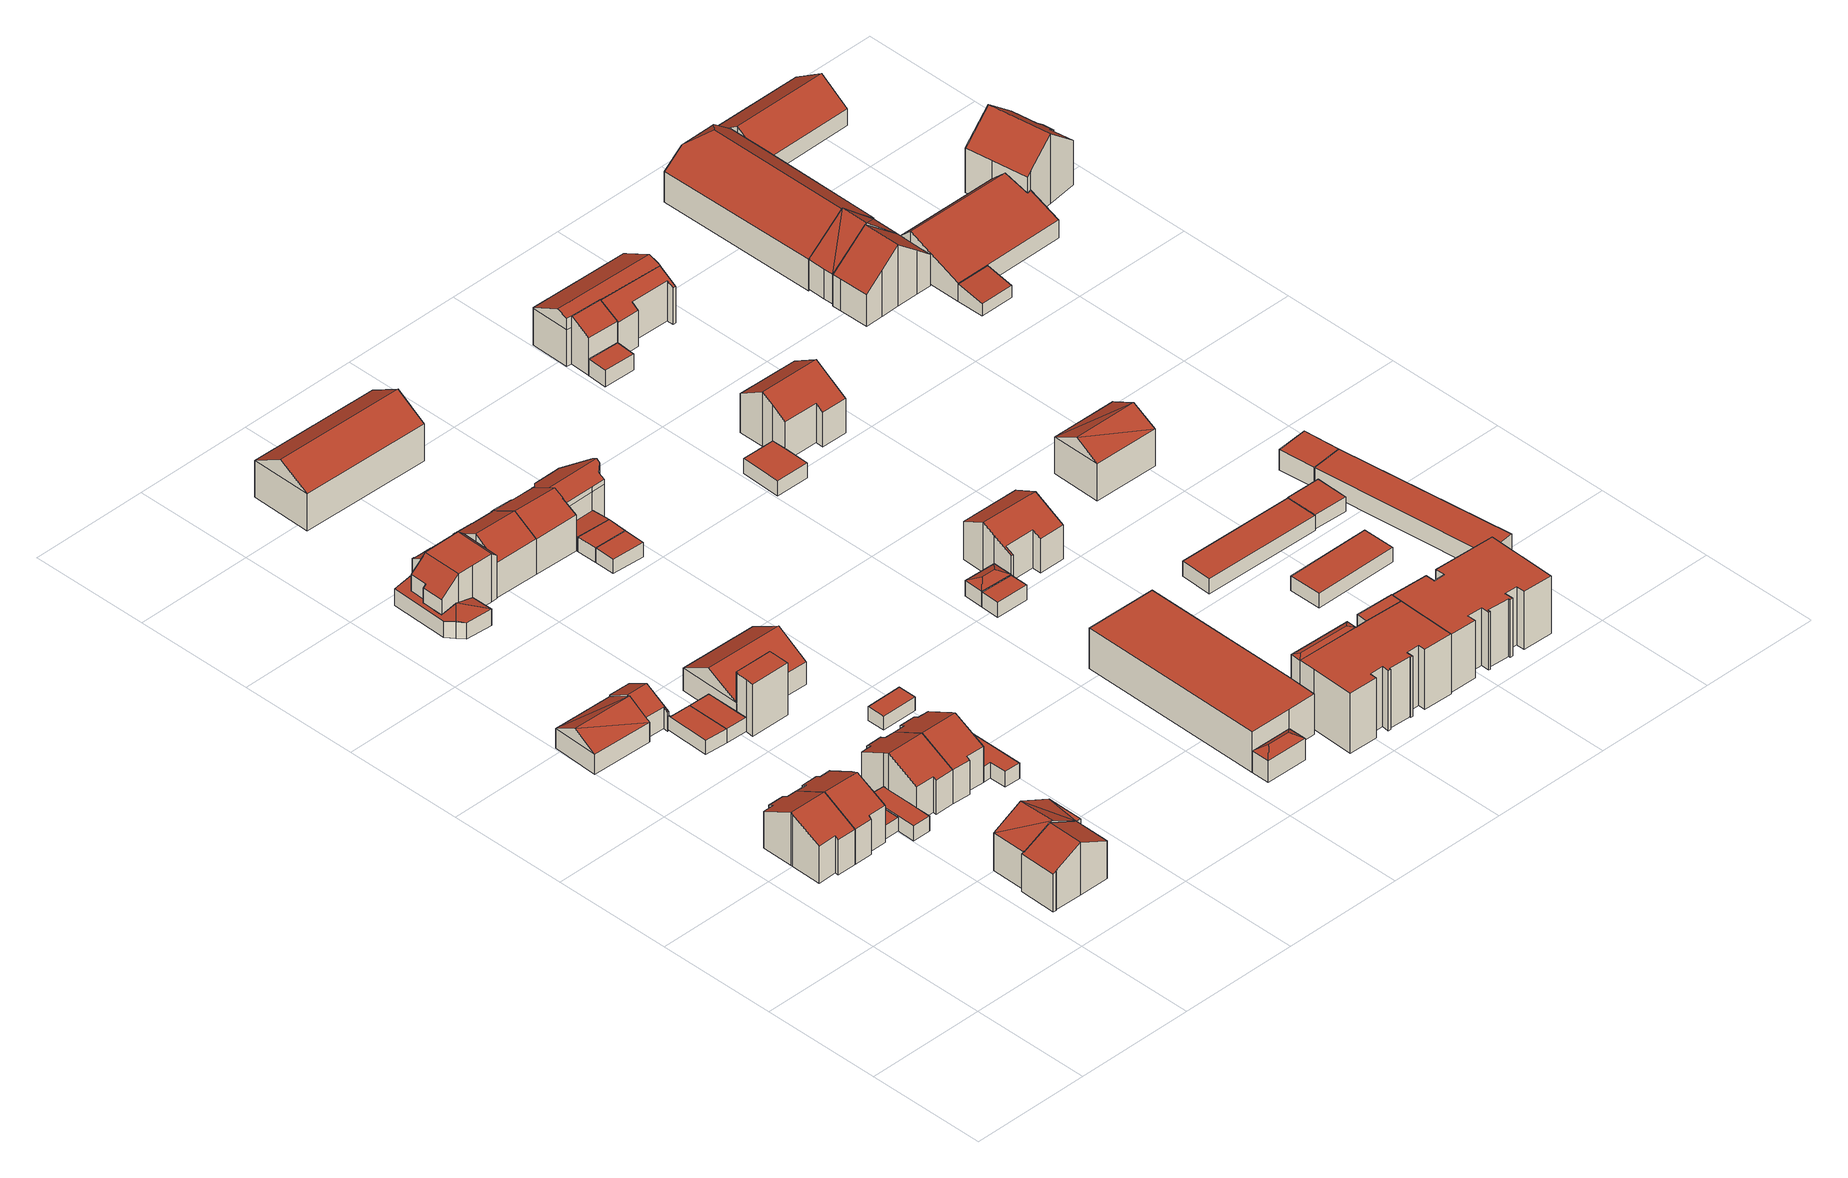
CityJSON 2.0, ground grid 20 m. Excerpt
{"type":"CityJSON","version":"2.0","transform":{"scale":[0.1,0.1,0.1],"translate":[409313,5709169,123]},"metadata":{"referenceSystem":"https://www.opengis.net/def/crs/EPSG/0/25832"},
"CityObjects":{
"building1":{"type":"Building","attributes":{"Gemeindeschluessel":"05978036","Geometrietyp2DReferenz":"3000","function":"31001_1000","roofType":"3100","measuredHeight":9.17},"geometry":[{"type":"MultiSurface","lod":"2","boundaries":[[[0,1,2,3]],[[1,4,5,2]],[[4,6,7,5]],[[6,8,9,7]],[[8,10,11,9]],[[10,12,13,11]],[[12,14,15,13]],[[14,16,17,15]],[[16,18,19,17]],[[18,20,21,19]],[[20,22,23,21]],[[22,24,25,23]],[[24,0,3,25]],[[20,18,16,14,12,10,8,6]],[[6,4,1,0,24,22,20]],[[3,2,5,7,9,11,13,15,17,19,21,23,25]]],"semantics":{"surfaces":[{"type":"WallSurface"},{"type":"RoofSurface"},{"type":"GroundSurface"}],"values":[0,0,0,0,0,0,0,0,0,0,0,0,0,1,1,2]}}]},
"building2":{"type":"Building","attributes":{"Gemeindeschluessel":"05978036","Geometrietyp2DReferenz":"3000","function":"31001_1000","roofType":"3100","measuredHeight":9.17},"geometry":[{"type":"MultiSurface","lod":"2","boundaries":[[[26,27,28,29]],[[27,22,23,28]],[[22,20,21,23]],[[20,18,19,21]],[[18,30,31,19]],[[30,32,33,31]],[[32,34,35,33]],[[34,36,37,35]],[[36,38,39,37]],[[38,40,41,39]],[[40,42,43,41]],[[42,44,45,43]],[[44,46,47,45]],[[46,26,29,47]],[[42,40,38,36,34,32,30,18,20]],[[20,22,27,26,46,44,42]],[[29,28,23,21,19,31,33,35,37,39,41,43,45,47]]],"semantics":{"surfaces":[{"type":"WallSurface"},{"type":"RoofSurface"},{"type":"GroundSurface"}],"values":[0,0,0,0,0,0,0,0,0,0,0,0,0,0,1,1,2]}}]},
"building3":{"type":"Building","attributes":{"Gemeindeschluessel":"05978036","Geometrietyp2DReferenz":"3000","function":"31001_1000","roofType":"3100","measuredHeight":9.05},"geometry":[{"type":"MultiSurface","lod":"2","boundaries":[[[48,49,50,51]],[[49,52,53,50]],[[52,54,55,53]],[[54,56,57,55]],[[56,58,59,57]],[[58,60,61,59]],[[60,62,63,61]],[[62,64,65,63]],[[64,66,67,65]],[[66,68,69,67]],[[68,70,71,69]],[[70,48,51,71]],[[66,64,62,60,58,56,54,52]],[[52,49,48,70,68,66]],[[51,50,53,55,57,59,61,63,65,67,69,71]]],"semantics":{"surfaces":[{"type":"WallSurface"},{"type":"RoofSurface"},{"type":"GroundSurface"}],"values":[0,0,0,0,0,0,0,0,0,0,0,0,1,1,2]}}]},
"building4":{"type":"Building","attributes":{"Gemeindeschluessel":"05978036","Geometrietyp2DReferenz":"3000","function":"31001_2460","roofType":"1000","measuredHeight":2.38},"geometry":[{"type":"MultiSurface","lod":"2","boundaries":[[[72,73,74,75]],[[73,76,77,74]],[[76,78,79,77]],[[78,72,75,79]],[[78,76,73,72]],[[75,74,77,79]]],"semantics":{"surfaces":[{"type":"WallSurface"},{"type":"RoofSurface"},{"type":"GroundSurface"}],"values":[0,0,0,0,1,2]}}]},
"building5":{"type":"Building","attributes":{"Gemeindeschluessel":"05978036","Geometrietyp2DReferenz":"3000","function":"31001_1000"},"children":["building5-1","building5-2"]},
"building5-1":{"type":"BuildingPart","attributes":{"roofType":"3100","measuredHeight":5.74},"parents":["building5"],"geometry":[{"type":"MultiSurface","lod":"2","boundaries":[[[80,81,82,83]],[[81,84,85,82]],[[86,87,88,89]],[[87,80,83,88]],[[90,87,91,92]],[[87,90,80]],[[81,92,93,94,84]],[[92,81,90]],[[86,95,91,87]],[[80,90,81]],[[83,82,85,96,89,88]],[[89,96,97,86]],[[96,85,84,97]],[[92,91,95,93]],[[93,95,86,97,94]],[[94,97,84]]],"semantics":{"surfaces":[{"type":"WallSurface"},{"type":"RoofSurface"},{"type":"GroundSurface"},{"type":"ClosureSurface"}],"values":[0,0,0,0,1,1,1,1,0,0,2,3,3,0,3,3]}}]},
"building5-2":{"type":"BuildingPart","attributes":{"roofType":"3100","measuredHeight":5.76},"parents":["building5"],"geometry":[{"type":"MultiSurface","lod":"2","boundaries":[[[98,95,86,89,99]],[[100,101,102,85,84]],[[101,103,104,102]],[[103,105,106,104]],[[105,107,108,106]],[[107,98,99,108]],[[103,101,100,109]],[[109,93,95,98,107,105,103]],[[99,89,96,85,102,104,106,108]],[[94,93,109]],[[96,89,86,97]],[[97,86,95,93,94]],[[100,84,94,109]],[[96,97,84,85]],[[84,97,94]]],"semantics":{"surfaces":[{"type":"WallSurface"},{"type":"RoofSurface"},{"type":"GroundSurface"},{"type":"ClosureSurface"}],"values":[0,0,0,0,0,0,1,1,2,0,3,3,0,3,3]}}]},
"building6":{"type":"Building","attributes":{"Gemeindeschluessel":"05978036","Geometrietyp2DReferenz":"3000","function":"31001_1000","roofType":"5000","measuredHeight":9.1},"geometry":[{"type":"MultiSurface","lod":"2","boundaries":[[[110,111,112,113]],[[111,70,71,112]],[[70,68,69,71]],[[68,114,65,69]],[[114,115,63,65]],[[115,116,117,63]],[[116,110,113,117]],[[110,68,111]],[[118,68,110]],[[68,118,119]],[[111,68,70]],[[116,119,118]],[[119,116,115,114]],[[116,118,110]],[[68,119,114]],[[113,112,71,69,65,63,117]]],"semantics":{"surfaces":[{"type":"WallSurface"},{"type":"RoofSurface"},{"type":"GroundSurface"}],"values":[0,0,0,0,0,0,0,1,1,1,1,1,1,0,0,2]}}]},
"building7":{"type":"Building","attributes":{"Gemeindeschluessel":"05978036","Geometrietyp2DReferenz":"3000","function":"31001_2460","roofType":"1000","measuredHeight":2.64},"geometry":[{"type":"MultiSurface","lod":"2","boundaries":[[[120,121,79,122]],[[121,123,77,79]],[[123,124,125,77]],[[124,126,127,125]],[[126,128,129,127]],[[128,120,122,129]],[[128,126,124,123,121,120]],[[122,79,77,125,127,129]]],"semantics":{"surfaces":[{"type":"WallSurface"},{"type":"RoofSurface"},{"type":"GroundSurface"}],"values":[0,0,0,0,0,0,1,2]}}]},
"building8":{"type":"Building","attributes":{"Gemeindeschluessel":"05978036","Geometrietyp2DReferenz":"3000","function":"31001_2460","roofType":"1000","measuredHeight":2.47},"geometry":[{"type":"MultiSurface","lod":"2","boundaries":[[[130,131,132,133]],[[131,134,135,132]],[[134,136,137,135]],[[136,138,139,137]],[[138,140,141,139]],[[140,130,133,141]],[[140,138,136,134,131,130]],[[133,132,135,137,139,141]]],"semantics":{"surfaces":[{"type":"WallSurface"},{"type":"RoofSurface"},{"type":"GroundSurface"}],"values":[0,0,0,0,0,0,1,2]}}]},
"building9":{"type":"Building","attributes":{"Gemeindeschluessel":"05978036","Geometrietyp2DReferenz":"3000","function":"31001_1000","roofType":"3100","measuredHeight":9.08},"geometry":[{"type":"MultiSurface","lod":"2","boundaries":[[[142,143,127,144]],[[143,145,146,127]],[[145,147,125,146]],[[147,148,149,125]],[[148,150,151,149]],[[150,152,153,151]],[[152,154,155,153]],[[154,156,157,155]],[[156,158,159,157]],[[158,160,161,159]],[[160,162,163,161]],[[162,164,165,163]],[[164,142,144,165]],[[160,158,156,154,152,150,148,147,145]],[[145,143,142,164,162,160]],[[144,127,146,125,149,151,153,155,157,159,161,163,165]]],"semantics":{"surfaces":[{"type":"WallSurface"},{"type":"RoofSurface"},{"type":"GroundSurface"}],"values":[0,0,0,0,0,0,0,0,0,0,0,0,0,1,1,2]}}]},
"building10":{"type":"Building","attributes":{"Gemeindeschluessel":"05978036","Geometrietyp2DReferenz":"3000","function":"31001_2460","roofType":"1000","measuredHeight":2.45},"geometry":[{"type":"MultiSurface","lod":"2","boundaries":[[[166,140,141,167]],[[140,138,139,141]],[[138,168,169,139]],[[168,170,171,169]],[[170,166,167,171]],[[170,168,138,140,166]],[[167,141,139,169,171]]],"semantics":{"surfaces":[{"type":"WallSurface"},{"type":"RoofSurface"},{"type":"GroundSurface"}],"values":[0,0,0,0,0,1,2]}}]},
"building11":{"type":"Building","attributes":{"Gemeindeschluessel":"05978036","Geometrietyp2DReferenz":"3000","function":"51009_1610","roofType":"5000","measuredHeight":3.44},"geometry":[{"type":"MultiSurface","lod":"2","boundaries":[[[172,173,174,175]],[[173,176,177,174]],[[176,178,179,177]],[[178,180,181,179]],[[180,182,183,181]],[[182,184,185,183]],[[184,186,187,185]],[[186,188,189,187]],[[188,190,191,189]],[[190,192,193,191]],[[192,194,195,193]],[[194,196,197,195]],[[196,172,175,197]],[[198,199,200,190,188]],[[186,198,188]],[[199,201,202,203,204,205,206,196,194,200]],[[196,206,172]],[[172,206,205,173]],[[173,205,204,176]],[[176,204,203,178]],[[178,203,202,180]],[[180,202,201,182]],[[182,201,199,198,184]],[[184,198,186]],[[190,200,192]],[[192,200,194]],[[175,174,177,179,181,183,185,187,189,191,193,195,197]]],"semantics":{"surfaces":[{"type":"WallSurface"},{"type":"RoofSurface"},{"type":"GroundSurface"}],"values":[0,0,0,0,0,0,0,0,0,0,0,0,0,1,1,1,0,0,0,0,0,0,0,0,0,0,2]}}]},
"building12":{"type":"Building","attributes":{"Gemeindeschluessel":"05978036","Geometrietyp2DReferenz":"3000","function":"31001_1000","roofType":"3100","measuredHeight":9.08},"geometry":[{"type":"MultiSurface","lod":"2","boundaries":[[[207,162,163,208]],[[162,160,161,163]],[[160,158,159,161]],[[158,209,210,159]],[[209,211,212,210]],[[211,213,214,212]],[[213,215,216,214]],[[215,217,218,216]],[[217,219,220,218]],[[219,221,222,220]],[[221,223,224,222]],[[223,225,226,224]],[[225,207,208,226]],[[221,219,217,215,213,211,209,158,160]],[[160,162,207,225,223,221]],[[208,163,161,159,210,212,214,216,218,220,222,224,226]]],"semantics":{"surfaces":[{"type":"WallSurface"},{"type":"RoofSurface"},{"type":"GroundSurface"}],"values":[0,0,0,0,0,0,0,0,0,0,0,0,0,1,1,2]}}]},
"building13":{"type":"Building","attributes":{"Gemeindeschluessel":"05978036","Geometrietyp2DReferenz":"3000","function":"31001_1000"},"children":["building13-1","building13-2"]},
"building13-1":{"type":"BuildingPart","attributes":{"roofType":"2100","measuredHeight":7.34},"parents":["building13"],"geometry":[{"type":"MultiSurface","lod":"2","boundaries":[[[227,228,229,230]],[[228,231,232,229]],[[231,233,234,232]],[[233,235,236,234]],[[235,237,238,236]],[[237,239,240,238]],[[239,241,242,240]],[[241,243,244,242]],[[245,227,230,246]],[[245,247,248,243,241,239,237,235,233,231,228,227]],[[230,229,232,234,236,238,240,242,244,249,250,246]],[[246,250,247,245]],[[250,249,248,247]],[[249,244,243,248]]],"semantics":{"surfaces":[{"type":"WallSurface"},{"type":"RoofSurface"},{"type":"GroundSurface"},{"type":"ClosureSurface"}],"values":[0,0,0,0,0,0,0,0,0,1,2,3,3,3]}}]},
"building13-2":{"type":"BuildingPart","attributes":{"roofType":"9999","measuredHeight":8.31},"parents":["building13"],"geometry":[{"type":"MultiSurface","lod":"2","boundaries":[[[251,252,253,254]],[[252,255,256,253]],[[255,257,258,256]],[[257,259,245,246,258]],[[260,261,262,244,243]],[[261,263,264,262]],[[263,265,266,264]],[[265,267,268,266]],[[267,251,254,268]],[[269,259,257,255,252,251,267]],[[263,261,260,270]],[[267,265,263,270,269]],[[254,253,256,258,246,250,249,244,262,264,266,268]],[[247,245,259,269]],[[250,246,245,247]],[[248,247,269,270]],[[249,250,247,248]],[[260,243,248,270]],[[249,248,243,244]]],"semantics":{"surfaces":[{"type":"WallSurface"},{"type":"RoofSurface"},{"type":"GroundSurface"},{"type":"ClosureSurface"}],"values":[0,0,0,0,0,0,0,0,0,1,1,1,2,0,3,0,3,0,3]}}]},
"building14":{"type":"Building","attributes":{"Gemeindeschluessel":"05978036","Geometrietyp2DReferenz":"3000","function":"31001_2460","roofType":"1000","measuredHeight":2.64},"geometry":[{"type":"MultiSurface","lod":"2","boundaries":[[[271,272,220,224]],[[272,273,274,220]],[[273,275,276,274]],[[275,277,278,276]],[[277,279,280,278]],[[279,271,224,280]],[[279,277,275,273,272,271]],[[224,220,274,276,278,280]]],"semantics":{"surfaces":[{"type":"WallSurface"},{"type":"RoofSurface"},{"type":"GroundSurface"}],"values":[0,0,0,0,0,0,1,2]}}]},
"building15":{"type":"Building","attributes":{"Gemeindeschluessel":"05978036","Geometrietyp2DReferenz":"3000","function":"31001_1000"},"children":["building15-1","building15-2"]},
"building15-1":{"type":"BuildingPart","attributes":{"roofType":"9999","measuredHeight":9.03},"parents":["building15"],"geometry":[{"type":"MultiSurface","lod":"2","boundaries":[[[281,282,283,284,285,286,287,288]],[[288,287,289,171,167]],[[290,289,287,286]],[[291,290,286,285]],[[292,291,285,284]],[[293,292,284,283]],[[283,282,294,295,293]],[[282,281,296,294]],[[281,288,167,296]],[[290,297,171,289]],[[291,298,297,290]],[[292,299,298,291]],[[293,295,299,292]],[[167,171,297,298,299,295,294,296]]],"semantics":{"surfaces":[{"type":"RoofSurface"},{"type":"WallSurface"},{"type":"GroundSurface"}],"values":[0,1,1,1,1,1,1,1,1,1,1,1,1,2]}}]},
"building15-2":{"type":"BuildingPart","attributes":{"roofType":"5000","measuredHeight":6.99},"parents":["building15"],"geometry":[{"type":"MultiSurface","lod":"2","boundaries":[[[300,293,295,301]],[[289,302,303,171]],[[302,304,305,303]],[[304,300,301,305]],[[306,304,302,307]],[[290,291,292,293,300,306,307,289]],[[300,304,306]],[[302,289,307]],[[301,295,299,298,297,171,303,305]],[[299,295,293,292]],[[298,299,292,291]],[[297,298,291,290]],[[171,297,290,289]]],"semantics":{"surfaces":[{"type":"WallSurface"},{"type":"RoofSurface"},{"type":"GroundSurface"},{"type":"ClosureSurface"}],"values":[0,0,0,0,1,1,0,0,2,3,3,3,3]}}]},
"building16":{"type":"Building","attributes":{"Gemeindeschluessel":"05978036","Geometrietyp2DReferenz":"3000","function":"31001_2460","roofType":"1000","measuredHeight":2.41},"geometry":[{"type":"MultiSurface","lod":"2","boundaries":[[[308,309,310,311]],[[309,312,313,310]],[[312,314,315,313]],[[314,308,311,315]],[[314,312,309,308]],[[311,310,313,315]]],"semantics":{"surfaces":[{"type":"WallSurface"},{"type":"RoofSurface"},{"type":"GroundSurface"}],"values":[0,0,0,0,1,2]}}]},
"building17":{"type":"Building","attributes":{"Gemeindeschluessel":"05978036","Geometrietyp2DReferenz":"3000","function":"31001_1000","roofType":"3100","measuredHeight":8.58},"geometry":[{"type":"MultiSurface","lod":"2","boundaries":[[[316,317,318,319]],[[317,320,321,318]],[[320,322,323,321]],[[322,324,325,323]],[[324,326,327,325]],[[326,328,329,327]],[[328,330,331,329]],[[330,332,333,331]],[[332,334,335,333]],[[334,336,337,335]],[[336,338,339,337]],[[338,316,319,339]],[[334,332,330,328,326,324,322,320,317,316]],[[316,338,336,334]],[[319,318,321,323,325,327,329,331,333,335,337,339]]],"semantics":{"surfaces":[{"type":"WallSurface"},{"type":"RoofSurface"},{"type":"GroundSurface"}],"values":[0,0,0,0,0,0,0,0,0,0,0,0,1,1,2]}}]},
"building18":{"type":"Building","attributes":{"Gemeindeschluessel":"05978036","Geometrietyp2DReferenz":"3000","function":"31001_1000","roofType":"3100","measuredHeight":9.51},"geometry":[{"type":"MultiSurface","lod":"2","boundaries":[[[340,341,342,343]],[[341,344,345,342]],[[344,346,347,345]],[[346,340,343,347]],[[344,341,348]],[[340,346,349]],[[341,340,349,348]],[[346,344,348,349]],[[343,342,345,347]]],"semantics":{"surfaces":[{"type":"WallSurface"},{"type":"RoofSurface"},{"type":"GroundSurface"}],"values":[0,0,0,0,0,0,1,1,2]}}]},
"building19":{"type":"Building","attributes":{"Gemeindeschluessel":"05978036","Geometrietyp2DReferenz":"3000","function":"31001_2460","roofType":"1000","measuredHeight":2.52},"geometry":[{"type":"MultiSurface","lod":"2","boundaries":[[[350,351,352,353]],[[351,354,355,352]],[[354,356,357,355]],[[356,350,353,357]],[[356,354,351,350]],[[353,352,355,357]]],"semantics":{"surfaces":[{"type":"WallSurface"},{"type":"RoofSurface"},{"type":"GroundSurface"}],"values":[0,0,0,0,1,2]}}]},
"building20":{"type":"Building","attributes":{"Gemeindeschluessel":"05978036","Geometrietyp2DReferenz":"3000","function":"31001_2460","roofType":"1000","measuredHeight":2.51},"geometry":[{"type":"MultiSurface","lod":"2","boundaries":[[[350,358,359,353]],[[358,360,361,359]],[[360,351,352,361]],[[351,350,353,352]],[[351,360,358,350]],[[353,359,361,352]]],"semantics":{"surfaces":[{"type":"WallSurface"},{"type":"RoofSurface"},{"type":"GroundSurface"}],"values":[0,0,0,0,1,2]}}]},
"building21":{"type":"Building","attributes":{"Gemeindeschluessel":"05978036","Geometrietyp2DReferenz":"3000","function":"31001_1000"},"children":["building21-1","building21-2"]},
"building21-1":{"type":"BuildingPart","attributes":{"roofType":"5000","measuredHeight":7.68},"parents":["building21"],"geometry":[{"type":"MultiSurface","lod":"2","boundaries":[[[362,363,364,365]],[[363,366,367,364]],[[366,368,369,367]],[[368,370,371,369]],[[370,372,373,371]],[[372,374,375,373]],[[374,376,377,375]],[[376,378,379,377]],[[378,380,381,379]],[[382,362,365,383]],[[384,385,366,386,387,388,389,390,391]],[[392,391,390,393,394,395,396,397]],[[372,392,397,374]],[[374,397,396,376]],[[376,396,395,378]],[[378,395,394,380]],[[370,384,391,392,372]],[[382,388,387,362]],[[362,387,386,363]],[[363,386,366]],[[368,385,384,370]],[[366,385,368]],[[365,364,367,369,371,373,375,377,379,381,398,399,383]],[[383,399,400,382]],[[399,398,401,400]],[[398,381,380,401]],[[400,389,388,382]],[[401,393,390,389,400]],[[380,394,393,401]]],"semantics":{"surfaces":[{"type":"WallSurface"},{"type":"RoofSurface"},{"type":"GroundSurface"},{"type":"ClosureSurface"}],"values":[0,0,0,0,0,0,0,0,0,0,1,1,0,0,0,0,0,0,0,0,0,0,2,0,3,3,0,3,3]}}]},
"building21-2":{"type":"BuildingPart","attributes":{"roofType":"3100","measuredHeight":8.54},"parents":["building21"],"geometry":[{"type":"MultiSurface","lod":"2","boundaries":[[[402,403,337,404]],[[403,405,406,337]],[[405,332,333,406]],[[332,407,408,333]],[[407,409,410,408]],[[409,411,412,410]],[[411,413,414,412]],[[413,415,399,414]],[[415,389,400,399]],[[416,417,418,381,380,394]],[[417,402,404,418]],[[419,415,413,411,409,407,332,405]],[[405,403,402,417,416,419]],[[404,337,406,333,408,410,412,414,399,398,381,418]],[[393,390,389,415,419]],[[398,399,400,401]],[[401,400,389,390,393]],[[416,394,393,419]],[[398,401,380,381]],[[380,401,393,394]]],"semantics":{"surfaces":[{"type":"WallSurface"},{"type":"RoofSurface"},{"type":"GroundSurface"},{"type":"ClosureSurface"}],"values":[0,0,0,0,0,0,0,0,0,0,0,1,1,2,0,3,3,0,3,3]}}]},
"building22":{"type":"Building","attributes":{"Gemeindeschluessel":"05978036","Geometrietyp2DReferenz":"3000","function":"31001_2460","roofType":"2100","measuredHeight":2.55},"geometry":[{"type":"MultiSurface","lod":"2","boundaries":[[[358,420,421,359]],[[420,422,423,421]],[[422,424,425,423]],[[424,360,361,425]],[[360,358,359,361]],[[360,424,422,420,358]],[[359,421,423,425,361]]],"semantics":{"surfaces":[{"type":"WallSurface"},{"type":"RoofSurface"},{"type":"GroundSurface"}],"values":[0,0,0,0,0,1,2]}}]},
"building23":{"type":"Building","attributes":{"Gemeindeschluessel":"05978036","Geometrietyp2DReferenz":"3000","function":"31001_1000"},"children":["building23-1","building23-2"]},
"building23-1":{"type":"BuildingPart","attributes":{"roofType":"1000","measuredHeight":6.98},"parents":["building23"],"geometry":[{"type":"MultiSurface","lod":"2","boundaries":[[[426,427,428]],[[426,429,430,427]],[[429,431,432,430]],[[431,433,434,432]],[[433,435,436,434]],[[435,437,438,439,436]],[[435,433,431,429,426,437]],[[439,427,430,432,434,436]],[[428,438,437,426]],[[428,427,439,438]]],"semantics":{"surfaces":[{"type":"WallSurface"},{"type":"RoofSurface"},{"type":"GroundSurface"},{"type":"ClosureSurface"}],"values":[0,0,0,0,0,0,1,2,0,3]}}]},
"building23-2":{"type":"BuildingPart","attributes":{"roofType":"5000","measuredHeight":4.78},"parents":["building23"],"geometry":[{"type":"MultiSurface","lod":"2","boundaries":[[[440,428,427,441]],[[438,442,443,439]],[[442,440,441,443]],[[444,442,438]],[[445,444,438,428]],[[445,428,440]],[[444,445,440,442]],[[441,427,439,443]],[[439,427,428,438]]],"semantics":{"surfaces":[{"type":"WallSurface"},{"type":"RoofSurface"},{"type":"GroundSurface"},{"type":"ClosureSurface"}],"values":[0,0,0,1,1,1,1,2,3]}}]},
"building24":{"type":"Building","attributes":{"Gemeindeschluessel":"05978036","Geometrietyp2DReferenz":"3000","function":"31001_2460","roofType":"1000","measuredHeight":2.55},"geometry":[{"type":"MultiSurface","lod":"2","boundaries":[[[446,447,448,449]],[[447,450,451,448]],[[450,452,453,451]],[[452,446,449,453]],[[452,450,447,446]],[[449,448,451,453]]],"semantics":{"surfaces":[{"type":"WallSurface"},{"type":"RoofSurface"},{"type":"GroundSurface"}],"values":[0,0,0,0,1,2]}}]},
"building25":{"type":"Building","attributes":{"Gemeindeschluessel":"05978036","Geometrietyp2DReferenz":"3000","function":"31001_2460","roofType":"5000","measuredHeight":3.46},"geometry":[{"type":"MultiSurface","lod":"2","boundaries":[[[454,455,456,448]],[[455,457,458,456]],[[457,459,451,458]],[[459,454,448,451]],[[460,459,457]],[[461,460,457,455]],[[461,455,454]],[[460,461,454,459]],[[448,456,458,451]]],"semantics":{"surfaces":[{"type":"WallSurface"},{"type":"RoofSurface"},{"type":"GroundSurface"}],"values":[0,0,0,0,1,1,1,1,2]}}]},
"building26":{"type":"Building","attributes":{"Gemeindeschluessel":"05978036","Geometrietyp2DReferenz":"3000","function":"31001_1000"},"children":["building26-1","building26-2","building26-3"]},
"building26-1":{"type":"BuildingPart","attributes":{"roofType":"1000","measuredHeight":10.36},"parents":["building26"],"geometry":[{"type":"MultiSurface","lod":"2","boundaries":[[[462,463,464,465]],[[462,466,467,463]],[[466,468,469,467]],[[468,466,462,465]],[[464,463,467,469]],[[465,464,469,468]]],"semantics":{"surfaces":[{"type":"WallSurface"},{"type":"RoofSurface"},{"type":"GroundSurface"},{"type":"ClosureSurface"}],"values":[0,0,0,1,2,3]}}]},
"building26-2":{"type":"BuildingPart","attributes":{"roofType":"1000","measuredHeight":10.31},"parents":["building26"],"geometry":[{"type":"MultiSurface","lod":"2","boundaries":[[[470,471,472,473]],[[471,474,475,472]],[[474,476,477,475]],[[476,478,479,477]],[[478,480,481,479]],[[480,482,483,481]],[[482,484,485,483]],[[484,486,487,485]],[[486,488,489,487]],[[488,490,491,489]],[[490,492,493,491]],[[492,494,495,493]],[[494,496,497,495]],[[496,498,499,497]],[[498,500,501,502,499]],[[503,465,464,504,505]],[[468,470,473,469]],[[468,465,503,500,498,496,494,492,490,488,486,484,482,480,478,476,474,471,470]],[[473,472,475,477,479,481,483,485,487,489,491,493,495,497,499,502,504,464,469]],[[505,501,500,503]],[[505,504,502,501]],[[469,464,465,468]]],"semantics":{"surfaces":[{"type":"WallSurface"},{"type":"RoofSurface"},{"type":"GroundSurface"},{"type":"ClosureSurface"}],"values":[0,0,0,0,0,0,0,0,0,0,0,0,0,0,0,0,0,1,2,0,3,3]}}]},
"building26-3":{"type":"BuildingPart","attributes":{"roofType":"5000","measuredHeight":10.53},"parents":["building26"],"geometry":[{"type":"MultiSurface","lod":"2","boundaries":[[[506,507,508,509]],[[507,505,504,508]],[[501,506,509,502]],[[510,511,501,505]],[[510,505,507]],[[511,510,507,506]],[[511,506,501]],[[509,508,504,502]],[[502,504,505,501]]],"semantics":{"surfaces":[{"type":"WallSurface"},{"type":"RoofSurface"},{"type":"GroundSurface"},{"type":"ClosureSurface"}],"values":[0,0,0,1,1,1,1,2,3]}}]},
"building27":{"type":"Building","attributes":{"Gemeindeschluessel":"05978036","Geometrietyp2DReferenz":"3000","function":"31001_1000","roofType":"3100","measuredHeight":8.56},"geometry":[{"type":"MultiSurface","lod":"2","boundaries":[[[512,513,514,515]],[[513,516,517,514]],[[516,518,451,517]],[[518,519,458,451]],[[519,520,521,458]],[[520,522,523,521]],[[522,524,525,523]],[[524,526,527,525]],[[526,528,529,527]],[[528,530,531,529]],[[530,512,515,531]],[[526,524,522,520]],[[520,519,518,516,513,512,530,528,526]],[[515,514,517,451,458,521,523,525,527,529,531]]],"semantics":{"surfaces":[{"type":"WallSurface"},{"type":"RoofSurface"},{"type":"GroundSurface"}],"values":[0,0,0,0,0,0,0,0,0,0,0,1,1,2]}}]},
"building28":{"type":"Building","attributes":{"Gemeindeschluessel":"05978036","Geometrietyp2DReferenz":"3000","function":"31001_2460","roofType":"1000","measuredHeight":2.57},"geometry":[{"type":"MultiSurface","lod":"2","boundaries":[[[532,533,534,535]],[[533,536,537,534]],[[536,538,539,537]],[[538,540,541,539]],[[540,532,535,541]],[[540,538,536,533,532]],[[535,534,537,539,541]]],"semantics":{"surfaces":[{"type":"WallSurface"},{"type":"RoofSurface"},{"type":"GroundSurface"}],"values":[0,0,0,0,0,1,2]}}]},
"building29":{"type":"Building","attributes":{"Gemeindeschluessel":"05978036","Geometrietyp2DReferenz":"3000","function":"31001_1000","roofType":"3100","measuredHeight":9.49},"geometry":[{"type":"MultiSurface","lod":"2","boundaries":[[[542,543,544,545]],[[543,546,547,544]],[[546,548,549,547]],[[548,550,551,549]],[[550,552,553,551]],[[552,554,555,553]],[[554,556,557,555]],[[556,558,559,557]],[[558,542,545,559]],[[554,552,550,548]],[[548,546,543,542,558,556,554]],[[545,544,547,549,551,553,555,557,559]]],"semantics":{"surfaces":[{"type":"WallSurface"},{"type":"RoofSurface"},{"type":"GroundSurface"}],"values":[0,0,0,0,0,0,0,0,0,1,1,2]}}]},
"building30":{"type":"Building","attributes":{"Gemeindeschluessel":"05978036","Geometrietyp2DReferenz":"3000","function":"31001_2460","roofType":"1000","measuredHeight":2.79},"geometry":[{"type":"MultiSurface","lod":"2","boundaries":[[[560,561,562,563]],[[561,564,565,562]],[[564,566,567,565]],[[566,560,563,567]],[[566,564,561,560]],[[563,562,565,567]]],"semantics":{"surfaces":[{"type":"WallSurface"},{"type":"RoofSurface"},{"type":"GroundSurface"}],"values":[0,0,0,0,1,2]}}]},
"building31":{"type":"Building","attributes":{"Gemeindeschluessel":"05978036","Geometrietyp2DReferenz":"3000","function":"31001_2460","roofType":"2100","measuredHeight":8.29},"geometry":[{"type":"MultiSurface","lod":"2","boundaries":[[[568,569,565,570]],[[569,571,562,565]],[[571,572,573,562]],[[572,568,570,573]],[[572,571,569,568]],[[570,565,562,573]]],"semantics":{"surfaces":[{"type":"WallSurface"},{"type":"RoofSurface"},{"type":"GroundSurface"}],"values":[0,0,0,0,1,2]}}]},
"building32":{"type":"Building","attributes":{"Gemeindeschluessel":"05978036","Geometrietyp2DReferenz":"3000","function":"31001_1000","roofType":"1000","measuredHeight":10.02},"geometry":[{"type":"MultiSurface","lod":"2","boundaries":[[[574,575,576,577]],[[575,578,579,576]],[[578,580,581,579]],[[580,582,583,581]],[[582,584,585,583]],[[584,586,587,585]],[[586,588,589,587]],[[588,590,591,589]],[[590,592,593,591]],[[592,594,595,593]],[[594,596,597,595]],[[596,598,599,597]],[[598,600,601,599]],[[600,602,603,601]],[[602,604,605,603]],[[604,606,607,605]],[[606,608,609,607]],[[608,610,611,609]],[[610,612,613,611]],[[612,574,577,613]],[[612,610,608,606,604,602,600,598,596,594,592,590,588,586,584,582,580,578,575,574]],[[577,576,579,581,583,585,587,589,591,593,595,597,599,601,603,605,607,609,611,613]]],"semantics":{"surfaces":[{"type":"WallSurface"},{"type":"RoofSurface"},{"type":"GroundSurface"}],"values":[0,0,0,0,0,0,0,0,0,0,0,0,0,0,0,0,0,0,0,0,1,2]}}]},
"building33":{"type":"Building","attributes":{"Gemeindeschluessel":"05978036","Geometrietyp2DReferenz":"3000","function":"31001_2460","roofType":"1000","measuredHeight":2.64},"geometry":[{"type":"MultiSurface","lod":"2","boundaries":[[[614,615,616,617]],[[615,618,619,616]],[[618,620,621,619]],[[620,614,617,621]],[[620,618,615,614]],[[617,616,619,621]]],"semantics":{"surfaces":[{"type":"WallSurface"},{"type":"RoofSurface"},{"type":"GroundSurface"}],"values":[0,0,0,0,1,2]}}]},
"building34":{"type":"Building","attributes":{"Gemeindeschluessel":"05978036","Geometrietyp2DReferenz":"3000","function":"31001_2460","roofType":"1000","measuredHeight":2.54},"geometry":[{"type":"MultiSurface","lod":"2","boundaries":[[[622,623,624,625]],[[623,626,627,624]],[[626,628,629,627]],[[628,622,625,629]],[[628,626,623,622]],[[625,624,627,629]]],"semantics":{"surfaces":[{"type":"WallSurface"},{"type":"RoofSurface"},{"type":"GroundSurface"}],"values":[0,0,0,0,1,2]}}]},
"building35":{"type":"Building","attributes":{"Gemeindeschluessel":"05978036","Geometrietyp2DReferenz":"3000","function":"31001_1000"},"children":["building35-1","building35-2"]},
"building35-1":{"type":"BuildingPart","attributes":{"roofType":"2100","measuredHeight":8.11},"parents":["building35"],"geometry":[{"type":"MultiSurface","lod":"2","boundaries":[[[630,631,632,633]],[[631,634,635,632]],[[634,636,637,635]],[[636,638,639,637]],[[638,640,565,639]],[[640,641,642,570,565]],[[643,630,633,644,645]],[[643,641,640,638,636,634,631,630]],[[633,632,635,637,639,565,570,644]],[[645,644,570,642]],[[645,642,641,643]]],"semantics":{"surfaces":[{"type":"WallSurface"},{"type":"RoofSurface"},{"type":"GroundSurface"},{"type":"ClosureSurface"}],"values":[0,0,0,0,0,0,0,1,2,3,3]}}]},
"building35-2":{"type":"BuildingPart","attributes":{"roofType":"3100","measuredHeight":8.94},"parents":["building35"],"geometry":[{"type":"MultiSurface","lod":"2","boundaries":[[[646,647,648,649]],[[647,650,651,648]],[[650,645,644,651]],[[642,652,573,570]],[[652,653,654,573]],[[653,655,656,654]],[[655,646,649,656]],[[646,657,658,659,660]],[[661,572,662,663,664,659,658]],[[647,660,659,664,650]],[[650,664,663,643,645]],[[642,641,662,572,652]],[[652,572,661,653]],[[653,661,658,657,655]],[[646,660,647]],[[655,657,646]],[[649,648,651,644,570,573,654,656]],[[570,644,645,642]],[[641,643,663,662]],[[645,643,641,642]]],"semantics":{"surfaces":[{"type":"WallSurface"},{"type":"RoofSurface"},{"type":"GroundSurface"},{"type":"ClosureSurface"}],"values":[0,0,0,0,0,0,0,1,1,0,0,0,0,0,0,0,2,3,0,3]}}]},
"building36":{"type":"Building","attributes":{"Gemeindeschluessel":"05978036","Geometrietyp2DReferenz":"3000","function":"31001_1000","roofType":"3100","measuredHeight":8.61},"geometry":[{"type":"MultiSurface","lod":"2","boundaries":[[[665,666,667,668]],[[666,669,670,667]],[[669,671,672,670]],[[671,665,668,672]],[[669,666,673]],[[665,671,674]],[[673,665,674]],[[665,673,666]],[[669,674,671]],[[674,669,673]],[[668,667,670,672]]],"semantics":{"surfaces":[{"type":"WallSurface"},{"type":"RoofSurface"},{"type":"GroundSurface"}],"values":[0,0,0,0,0,0,1,1,1,1,2]}}]},
"building37":{"type":"Building","attributes":{"Gemeindeschluessel":"05978036","Geometrietyp2DReferenz":"3000","function":"31001_2460","roofType":"1000","measuredHeight":2.51},"geometry":[{"type":"MultiSurface","lod":"2","boundaries":[[[675,676,677,678]],[[676,679,680,677]],[[679,681,682,680]],[[681,675,678,682]],[[681,679,676,675]],[[678,677,680,682]]],"semantics":{"surfaces":[{"type":"WallSurface"},{"type":"RoofSurface"},{"type":"GroundSurface"}],"values":[0,0,0,0,1,2]}}]},
"building38":{"type":"Building","attributes":{"Gemeindeschluessel":"05978036","Geometrietyp2DReferenz":"3000","function":"31001_2460","roofType":"2100","measuredHeight":4.11},"geometry":[{"type":"MultiSurface","lod":"2","boundaries":[[[683,684,685,686]],[[684,687,688,685]],[[687,689,690,688]],[[689,683,686,690]],[[689,687,684,683]],[[686,685,688,690]]],"semantics":{"surfaces":[{"type":"WallSurface"},{"type":"RoofSurface"},{"type":"GroundSurface"}],"values":[0,0,0,0,1,2]}}]},
"building39":{"type":"Building","attributes":{"Gemeindeschluessel":"05978036","Geometrietyp2DReferenz":"3000","function":"31001_2460","roofType":"1000","measuredHeight":3.3},"geometry":[{"type":"MultiSurface","lod":"2","boundaries":[[[691,692,693,694]],[[692,695,696,693]],[[695,697,698,696]],[[697,691,694,698]],[[697,695,692,691]],[[694,693,696,698]]],"semantics":{"surfaces":[{"type":"WallSurface"},{"type":"RoofSurface"},{"type":"GroundSurface"}],"values":[0,0,0,0,1,2]}}]},
"building40":{"type":"Building","attributes":{"Gemeindeschluessel":"05978036","Geometrietyp2DReferenz":"3000","function":"31001_2460","roofType":"1000","measuredHeight":3.5},"geometry":[{"type":"MultiSurface","lod":"2","boundaries":[[[691,699,700,701]],[[699,702,703,700]],[[702,692,704,703]],[[692,691,701,704]],[[692,702,699,691]],[[701,700,703,704]]],"semantics":{"surfaces":[{"type":"WallSurface"},{"type":"RoofSurface"},{"type":"GroundSurface"}],"values":[0,0,0,0,1,2]}}]},
"building41":{"type":"Building","attributes":{"Gemeindeschluessel":"05978036","Geometrietyp2DReferenz":"3000","function":"31001_1000","roofType":"3100","measuredHeight":10.57},"geometry":[{"type":"MultiSurface","lod":"2","boundaries":[[[705,706,707,708]],[[706,709,710,707]],[[709,711,712,710]],[[711,713,714,712]],[[713,715,716,714]],[[715,717,718,716]],[[717,719,720,718]],[[719,721,722,720]],[[721,723,724,722]],[[723,705,708,724]],[[719,717,715,713,711,709]],[[709,706,705,723,721,719]],[[708,707,710,712,714,716,718,720,722,724]]],"semantics":{"surfaces":[{"type":"WallSurface"},{"type":"RoofSurface"},{"type":"GroundSurface"}],"values":[0,0,0,0,0,0,0,0,0,0,1,1,2]}}]},
"building42":{"type":"Building","attributes":{"Gemeindeschluessel":"05978036","Geometrietyp2DReferenz":"3000","function":"31001_2460","roofType":"5000","measuredHeight":10.39},"geometry":[{"type":"MultiSurface","lod":"2","boundaries":[[[725,711,726,727]],[[711,706,728,726]],[[706,729,730,728]],[[729,731,732,730]],[[731,725,727,732]],[[725,733,711]],[[725,734,733]],[[706,733,734]],[[734,731,729,706]],[[711,733,706]],[[731,734,725]],[[727,726,728,730,732]]],"semantics":{"surfaces":[{"type":"WallSurface"},{"type":"RoofSurface"},{"type":"GroundSurface"}],"values":[0,0,0,0,0,1,1,1,1,0,0,2]}}]},
"building43":{"type":"Building","attributes":{"Gemeindeschluessel":"05978036","Geometrietyp2DReferenz":"3000","function":"31001_1000","roofType":"2100","measuredHeight":2.97},"geometry":[{"type":"MultiSurface","lod":"2","boundaries":[[[735,736,737,738]],[[736,739,740,737]],[[739,741,742,740]],[[741,735,738,742]],[[741,739,736,735]],[[738,737,740,742]]],"semantics":{"surfaces":[{"type":"WallSurface"},{"type":"RoofSurface"},{"type":"GroundSurface"}],"values":[0,0,0,0,1,2]}}]},
"building44":{"type":"Building","attributes":{"Gemeindeschluessel":"05978036","Geometrietyp2DReferenz":"3000","function":"31001_2000","roofType":"9999","measuredHeight":10.57},"geometry":[{"type":"MultiSurface","lod":"2","boundaries":[[[743,744,745,746]],[[744,747,748,745]],[[747,731,749,748]],[[731,750,751,749]],[[750,752,753,751]],[[752,754,755,753]],[[754,756,757,755]],[[756,758,759,757]],[[758,743,746,759]],[[754,752,760]],[[752,750,731,747,760]],[[747,744,743,758,756,754,760]],[[746,745,748,749,751,753,755,757,759]]],"semantics":{"surfaces":[{"type":"WallSurface"},{"type":"RoofSurface"},{"type":"GroundSurface"}],"values":[0,0,0,0,0,0,0,0,0,1,1,1,2]}}]},
"building45":{"type":"Building","attributes":{"Gemeindeschluessel":"05978036","Geometrietyp2DReferenz":"3000","function":"31001_1000","roofType":"3100","measuredHeight":6.97},"geometry":[{"type":"MultiSurface","lod":"2","boundaries":[[[761,762,740,763]],[[762,764,737,740]],[[764,765,766,737]],[[765,767,768,766]],[[767,769,770,768]],[[769,771,772,770]],[[771,773,774,772]],[[773,775,776,774]],[[775,777,778,776]],[[777,761,763,778]],[[773,771,769,767]],[[767,765,764,762,761,777,775,773]],[[763,740,737,766,768,770,772,774,776,778]]],"semantics":{"surfaces":[{"type":"WallSurface"},{"type":"RoofSurface"},{"type":"GroundSurface"}],"values":[0,0,0,0,0,0,0,0,0,0,1,1,2]}}]},
"building46":{"type":"Building","attributes":{"Gemeindeschluessel":"05978036","Geometrietyp2DReferenz":"3000","function":"31001_2460","roofType":"3100","measuredHeight":6.32},"geometry":[{"type":"MultiSurface","lod":"2","boundaries":[[[779,780,781,782]],[[780,783,784,781]],[[783,785,786,784]],[[785,787,788,786]],[[787,789,790,788]],[[789,791,792,790]],[[791,793,794,792]],[[793,779,782,794]],[[789,787,785,783,780,779]],[[779,793,791,789]],[[782,781,784,786,788,790,792,794]]],"semantics":{"surfaces":[{"type":"WallSurface"},{"type":"RoofSurface"},{"type":"GroundSurface"}],"values":[0,0,0,0,0,0,0,0,1,1,2]}}]},
"building47":{"type":"Building","attributes":{"Gemeindeschluessel":"05978036","Geometrietyp2DReferenz":"3000","function":"31001_1000","roofType":"3100","measuredHeight":11.95},"geometry":[{"type":"MultiSurface","lod":"2","boundaries":[[[795,796,797,798]],[[796,799,800,797]],[[799,801,802,800]],[[801,803,804,802]],[[803,805,806,804]],[[805,807,808,806]],[[807,809,810,808]],[[809,811,812,810]],[[811,813,814,812]],[[813,815,816,814]],[[815,817,818,816]],[[817,795,798,818]],[[813,811,809,807,805,803,801,799]],[[799,796,795,817,815,813]],[[798,797,800,802,804,806,808,810,812,814,816,818]]],"semantics":{"surfaces":[{"type":"WallSurface"},{"type":"RoofSurface"},{"type":"GroundSurface"}],"values":[0,0,0,0,0,0,0,0,0,0,0,0,1,1,2]}}]}
},
"vertices":[
[73,345,76],[42,345,76],[42,345,12],[73,345,12],[43,396,102],[43,396,12],[43,399,104],[43,399,12],[43,452,76],[43,452,12],[61,452,76],[61,452,12],[61,460,72],[61,460,12],[88,460,72],[88,460,12],[88,452,76],[88,452,12],[106,452,76],[106,452,12],[106,398,104],[106,398,12],[105,339,73],[105,339,12],[73,339,73],[73,339,12],
[137,344,76],[136,339,73],[136,339,12],[137,344,12],[124,451,76],[124,451,12],[124,459,71],[124,459,12],[151,459,71],[151,459,12],[151,451,76],[151,451,12],[169,451,76],[169,451,12],[169,409,98],[169,409,12],[168,397,104],[168,397,12],[168,348,78],[168,348,12],[168,344,76],[168,344,12],
[317,69,86],[317,68,86],[317,68,21],[317,69,21],[266,68,112],[266,68,21],[219,69,88],[219,69,21],[219,68,88],[219,68,21],[214,68,86],[214,68,21],[215,130,86],[215,130,21],[220,130,88],[220,130,21],[220,129,88],[220,129,21],[267,128,112],[267,128,21],[318,128,86],[318,128,21],[318,127,86],[318,127,21],
[168,348,37],[169,409,37],[169,409,13],[168,348,13],[198,409,37],[198,409,13],[197,348,37],[197,348,13],
[0,732,41],[3,810,41],[3,810,7],[0,732,7],[104,807,41],[104,807,7],[102,737,41],[102,729,41],[102,729,7],[102,737,7],[1,771,64],[102,737,46],[103,768,64],[103,770,63],[103,772,62],[102,737,44],[103,772,7],[103,772,41],
[136,736,44],[136,736,7],[104,807,44],[140,806,44],[140,806,7],[139,771,64],[139,771,7],[138,728,40],[138,728,7],[136,728,40],[136,728,7],[103,772,64],
[326,188,86],[326,127,86],[326,127,21],[326,188,21],[220,129,86],[220,130,86],[221,189,86],[221,189,21],[273,189,112],[273,128,112],
[197,318,39],[197,348,39],[197,318,13],[198,409,39],[229,408,39],[229,408,13],[228,343,39],[228,343,13],[227,318,39],[227,318,13],
[134,653,34],[136,728,34],[136,728,10],[134,653,10],[138,728,34],[138,728,10],[138,724,34],[138,724,10],[173,723,34],[173,723,10],[172,651,34],[172,651,10],
[259,343,75],[228,343,75],[259,343,13],[228,397,103],[228,397,13],[229,408,97],[229,450,75],[229,450,13],[247,450,75],[247,450,13],[247,458,71],[247,458,13],[274,458,71],[274,458,13],[274,449,75],[274,449,13],[292,449,75],[292,449,13],[291,396,103],[291,396,13],[291,337,72],[291,337,13],[259,337,72],[259,337,13],
[208,650,34],[208,650,10],[209,722,34],[209,722,10],[208,668,34],[208,668,10],
[101,1182,36],[101,1161,36],[101,1161,8],[101,1182,8],[79,1162,36],[79,1162,8],[78,1133,36],[78,1133,8],[73,1133,36],[73,1133,8],[72,1097,36],[72,1097,8],[100,1096,36],[100,1096,8],[130,1095,36],[130,1095,8],[130,1059,36],[130,1059,8],[85,1062,36],[85,1062,8],[76,1073,36],[76,1073,8],[65,1086,36],[65,1086,8],[68,1183,36],[68,1183,8],[100,1096,43],[99,1096,43],[76,1073,38],[72,1097,37],[73,1133,37],[78,1133,38],[79,1162,38],[101,1161,43],[101,1182,43],
[322,336,72],[322,336,13],[310,449,75],[310,449,13],[310,457,71],[310,457,13],[337,457,71],[337,457,13],[337,449,75],[337,449,13],[355,448,75],[355,448,13],[355,403,99],[355,403,13],[354,395,103],[354,395,13],[354,341,75],[354,341,13],[323,342,75],[323,342,13],
[101,1182,71],[104,1182,71],[104,1182,9],[101,1182,9],[104,1181,71],[104,1181,9],[135,1180,71],[135,1180,9],[135,1179,72],[135,1179,9],[175,1178,72],[175,1178,9],[175,1180,70],[175,1180,9],[178,1180,70],[178,1180,9],[177,1159,82],[177,1159,9],[101,1161,82],[101,1161,9],[105,1161,82],[167,1160,82],[167,1160,9],[105,1161,9],
[72,1097,63],[73,1133,63],[73,1133,9],[72,1097,9],[78,1133,67],[78,1133,9],[79,1162,67],[79,1162,9],[101,1161,87],[177,1159,84],[175,1094,84],[175,1094,9],[165,1094,92],[165,1094,9],[130,1095,91],[130,1095,9],[104,1096,91],[104,1096,9],[105,1161,91],[167,1160,92],
[354,341,40],[355,403,40],[395,403,40],[395,403,13],[394,312,40],[394,312,13],[367,313,40],[367,313,13],[367,341,40],[367,341,13],
[207,636,100],[273,635,100],[274,666,100],[274,670,100],[210,671,100],[210,668,100],[208,668,100],[208,650,100],[208,668,49],[210,668,49],[210,671,49],[274,670,49],[274,666,49],[273,635,10],[274,666,10],[207,636,10],[210,668,10],[210,671,10],[274,670,10],
[338,664,49],[338,664,10],[211,773,49],[211,773,10],[341,770,49],[341,770,10],[340,719,79],[209,722,79],
[399,547,37],[399,517,37],[399,517,13],[399,547,13],[339,517,37],[339,517,13],[339,547,37],[339,547,13],
[177,1136,96],[178,1180,71],[178,1180,10],[177,1136,10],[181,1180,71],[181,1180,10],[181,1179,72],[181,1179,10],[211,1178,72],[211,1178,10],[211,1177,72],[211,1177,10],[249,1176,72],[249,1176,10],[249,1178,71],[249,1178,10],[252,1178,71],[252,1178,10],[250,1134,96],[250,1134,10],[249,1092,72],[249,1092,10],[175,1094,71],[175,1094,10],
[319,1376,72],[99,1381,72],[99,1381,8],[319,1376,8],[101,1483,72],[101,1483,8],[322,1478,72],[322,1478,8],[100,1432,103],[320,1427,103],
[324,1053,36],[379,1051,36],[379,1051,11],[324,1053,11],[378,1016,36],[378,1016,11],[323,1019,36],[323,1019,11],
[324,1087,36],[324,1087,11],[381,1084,36],[381,1084,11],
[328,1176,65],[328,1174,65],[328,1174,10],[328,1176,10],[339,1185,65],[339,1185,10],[385,1184,65],[385,1184,10],[417,1151,65],[417,1151,10],[416,1137,65],[416,1137,10],[404,1127,65],[404,1127,10],[404,1116,65],[404,1116,10],[381,1116,65],[381,1116,10],[325,1116,65],[325,1116,10],[325,1176,65],[325,1176,10],[417,1151,83],[385,1184,66],[328,1174,71],[328,1176,70],[325,1176,70],[325,1174,71],[325,1145,87],[417,1144,87],[416,1137,84],[325,1132,81],[325,1116,74],[381,1116,74],[404,1116,74],[404,1127,79],[325,1132,10],[325,1174,10],[325,1174,65],[325,1132,65],
[324,1090,72],[249,1092,71],[324,1090,10],[250,1135,95],[250,1135,10],[254,1178,71],[254,1178,10],[254,1177,72],[254,1177,10],[285,1176,72],[285,1176,10],[285,1175,72],[285,1175,10],[325,1174,72],[325,1116,86],[324,1116,86],[324,1116,10],[325,1132,95],
[324,1090,36],[324,1090,11],[324,1116,34],[324,1116,11],[381,1116,34],[381,1116,11],
[620,92,90],[620,92,20],[620,92,57],[624,408,90],[624,408,20],[743,406,90],[743,406,20],[740,137,90],[740,137,20],[738,91,90],[738,91,20],[690,91,90],[690,91,57],[690,91,20],
[620,61,57],[620,61,20],[690,60,57],[690,60,20],[674,76,68],[636,76,68],
[618,577,43],[619,608,43],[619,608,17],[618,577,17],[673,606,43],[673,606,17],[673,576,43],[673,576,17],
[619,608,44],[620,641,44],[620,641,17],[674,639,44],[674,639,17],[673,606,44],[659,623,51],[636,624,51],
[864,134,132],[864,134,28],[863,116,28],[863,116,132],[928,132,132],[928,132,28],[927,113,132],[927,113,28],
[924,14,132],[875,16,132],[875,16,28],[924,14,28],[875,28,132],[875,28,28],[853,28,132],[853,28,28],[853,17,132],[853,17,28],[849,17,132],[849,17,28],[849,19,132],[849,19,28],[812,20,132],[812,20,28],[812,18,132],[812,18,28],[807,18,132],[807,18,28],[808,30,132],[808,30,28],[785,30,132],[785,30,28],[785,19,132],[785,19,28],[736,20,132],[736,20,28],[738,91,132],[738,91,28],[739,119,132],[739,119,131],[739,119,28],[844,116,132],[844,116,28],[844,116,131],
[740,137,131],[845,134,131],[845,134,28],[740,137,28],[835,125,134],[749,128,134],
[728,619,83],[677,620,83],[677,620,17],[728,619,17],[677,606,76],[677,606,17],[673,606,76],[674,639,93],[674,660,103],[674,660,17],[675,699,83],[675,699,17],[773,697,83],[773,697,17],[772,658,103],[772,658,17],[771,604,76],[771,604,17],[728,604,76],[728,604,17],
[653,976,41],[597,977,41],[597,977,15],[653,976,15],[599,1044,41],[599,1044,15],[654,1043,41],[654,1043,15],[654,1019,41],[654,1019,15],
[712,1018,87],[654,1019,87],[654,1019,19],[712,1018,19],[654,1043,102],[654,1043,19],[655,1063,114],[655,1063,19],[655,1106,87],[655,1106,19],[757,1104,87],[757,1104,19],[756,1061,114],[756,1061,19],[755,1004,79],[755,1004,19],[712,1005,79],[712,1005,19],
[600,1310,43],[602,1343,43],[602,1343,15],[600,1310,15],[655,1341,43],[655,1341,15],[653,1308,43],[653,1308,15],
[656,1375,98],[655,1341,80],[656,1375,15],[602,1343,80],[603,1377,98],[603,1377,15],
[1010,113,131],[1010,129,131],[1010,129,31],[1010,113,31],[1114,125,131],[1114,125,31],[1110,8,131],[1110,8,31],[1060,10,131],[1060,10,31],[1060,24,131],[1060,24,31],[1039,25,131],[1039,25,31],[1039,11,131],[1039,11,31],[1034,11,131],[1034,11,31],[1034,14,131],[1034,14,31],[997,16,131],[997,16,31],[997,12,131],[997,12,31],[994,12,131],[994,12,31],[994,26,131],[994,26,31],[969,27,131],[969,27,31],[969,13,131],[969,13,31],[924,14,131],[924,14,31],[928,132,131],[928,132,31],[991,129,131],[991,129,31],[991,113,131],[991,113,31],
[1047,397,53],[848,401,53],[848,401,27],[1047,397,27],[850,454,53],[850,454,27],[1048,450,53],[1048,450,27],
[930,327,53],[1072,327,53],[1072,327,28],[930,327,28],[1072,273,53],[1072,273,28],[930,273,53],[930,273,28],
[766,1340,78],[761,1340,78],[761,1340,15],[766,1340,15],[761,1351,84],[761,1351,15],[695,1353,84],[695,1353,15],[694,1340,77],[694,1340,15],[655,1341,77],[656,1375,96],[656,1375,78],[767,1371,96],[767,1371,15],[767,1371,78],
[767,1441,78],[767,1436,78],[767,1436,15],[767,1441,15],[767,1377,78],[767,1377,15],[603,1377,78],[595,1378,78],[595,1378,15],[596,1443,78],[596,1443,15],[596,1443,80],[595,1396,104],[767,1392,104],[767,1436,81],[595,1378,98],[656,1375,97],[767,1371,97],[767,1377,99],
[995,651,89],[886,653,89],[886,653,25],[995,651,25],[887,736,89],[887,736,25],[997,734,89],[997,734,25],[887,694,111],[996,693,111],
[1047,397,54],[1048,450,54],[1048,450,29],[1047,397,29],[1105,449,54],[1105,449,29],[1104,395,54],[1104,395,29],
[797,1377,44],[767,1377,57],[767,1377,16],[797,1377,16],[767,1436,57],[767,1436,16],[798,1436,44],[798,1436,16],
[1106,457,69],[1158,462,69],[1158,462,36],[1106,457,36],[1192,165,69],[1192,165,36],[1137,159,69],[1137,159,36],
[1100,518,69],[1100,518,34],[1106,457,34],[1153,523,69],[1153,523,34],[1158,462,34],
[939,1198,73],[939,1212,73],[939,1212,19],[939,1198,19],[1001,1212,125],[1001,1212,19],[1064,1212,73],[1064,1212,19],[1064,1209,73],[1064,1209,19],[1063,1149,73],[1063,1149,19],[1038,1149,94],[1038,1149,19],[1001,1149,125],[1001,1149,19],[970,1148,99],[970,1148,19],[940,1148,73],[940,1148,19],
[1064,1258,73],[1064,1212,22],[1064,1258,22],[939,1212,22],[939,1228,73],[939,1228,22],[939,1258,73],[939,1258,22],[1004,1212,126],[1004,1258,126],
[1063,1050,43],[1063,1096,52],[1063,1096,22],[1063,1050,22],[1120,1096,52],[1120,1096,22],[1120,1050,43],[1120,1050,22],
[1066,1472,74],[1064,1258,75],[1064,1258,19],[1066,1472,19],[1002,1258,125],[1002,1258,19],[939,1258,19],[938,1533,72],[938,1533,19],[971,1533,99],[971,1533,19],[1034,1534,99],[1034,1534,19],[1061,1534,77],[1061,1534,19],[1066,1533,73],[1066,1533,19],[1002,1502,125],
[1257,1097,53],[1120,1096,53],[1257,1097,22],[1063,1096,53],[1063,1149,76],[1063,1149,22],[1063,1186,92],[1063,1186,22],[1064,1209,70],[1064,1209,22],[1241,1209,70],[1241,1209,22],[1244,1186,92],[1244,1186,22],[1249,1148,75],[1249,1148,22],[1256,1149,76],[1256,1149,22],
[1066,1521,84],[1066,1533,76],[1066,1533,21],[1066,1521,21],[1061,1534,76],[1061,1534,21],[1061,1571,50],[1061,1571,21],[1229,1571,50],[1229,1571,21],[1229,1522,84],[1229,1522,21],[1229,1473,50],[1229,1473,21],[1066,1472,50],[1066,1472,21],
[1241,1209,102],[1235,1253,102],[1235,1253,25],[1241,1209,25],[1286,1260,145],[1286,1260,25],[1336,1266,102],[1336,1266,25],[1342,1223,102],[1342,1223,25],[1354,1224,92],[1354,1224,25],[1356,1205,92],[1356,1205,25],[1344,1203,102],[1344,1203,25],[1350,1161,102],[1350,1161,25],[1300,1155,145],[1300,1155,25],[1256,1149,108],[1256,1149,25],[1249,1148,102],[1249,1148,25]
]}
